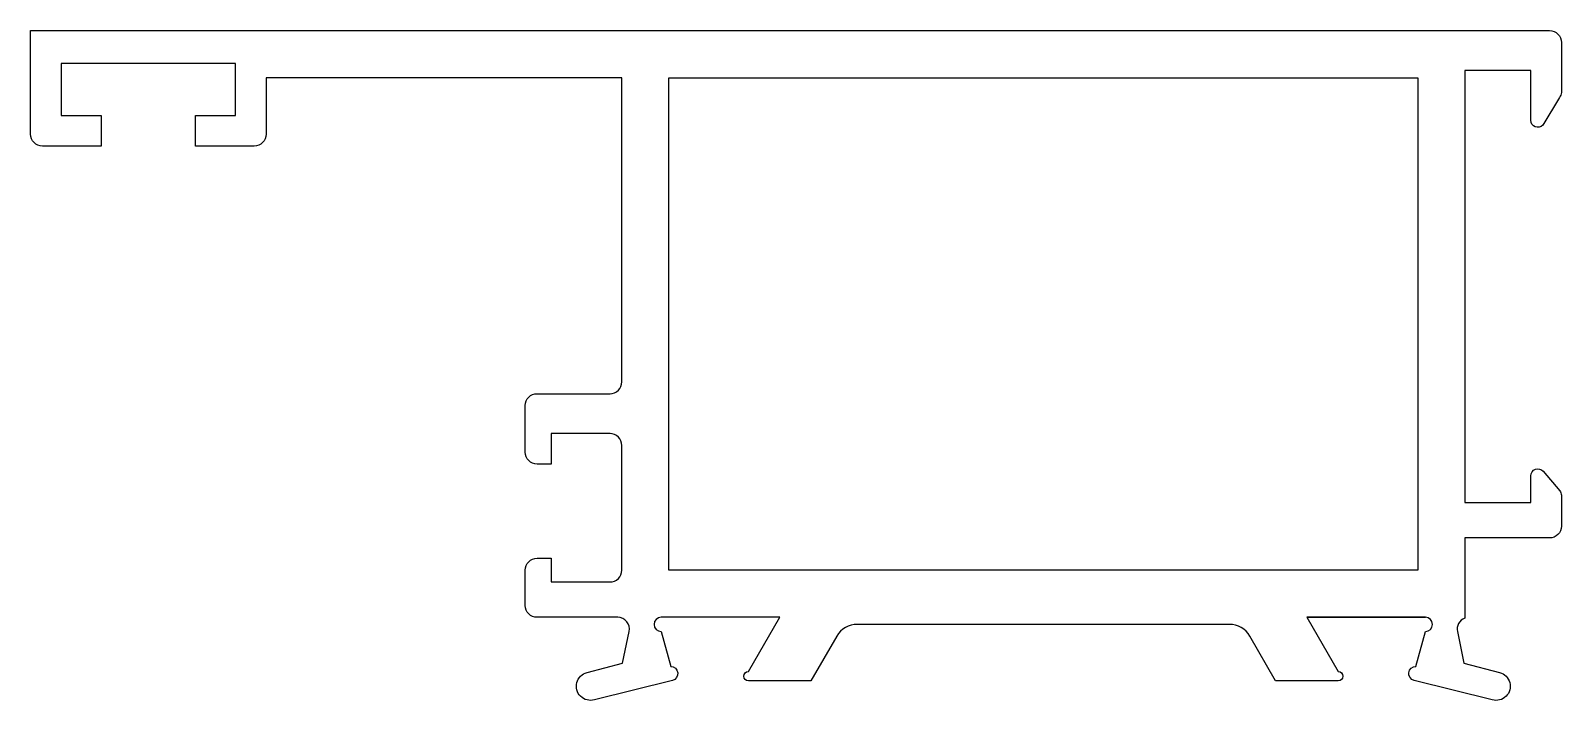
# Model space of a CAD drawing. Extents: x 120.6 to 185.6, y 200.4 to 228.8.
import ezdxf

# ---------------------------------------------------------------- set-up
doc = ezdxf.new("R2010")
doc.units = 0
doc.header["$LTSCALE"] = 15
doc.layers.add('ERCAN', color=220, linetype='CONTINUOUS')

msp = doc.modelspace()

# ---------------------------------------------------------------- linework, layer by layer
at = {"layer": 'ERCAN', "color": 0}
msp.add_lwpolyline([(147.837, 201.238), (144.522, 200.416, -1.019099), (144.21, 201.575), (145.721, 201.971), (145.999, 203.317, 0.475398), (145.51, 203.919), (142.084, 203.919, -0.414214), (141.584, 204.419), (141.584, 205.924, -0.414214), (142.084, 206.424), (142.684, 206.424), (142.684, 205.419), (145.184, 205.419, 0.414214), (145.684, 205.919), (145.684, 211.219, 0.414214), (145.184, 211.719), (142.684, 211.719), (142.684, 210.424), (142.084, 210.424, -0.414214), (141.584, 210.924), (141.584, 212.914, -0.414214), (142.084, 213.414), (145.184, 213.414, 0.414214), (145.684, 213.914), (145.684, 226.829), (130.581, 226.829), (130.581, 224.429, -0.414214), (130.081, 223.929), (127.581, 223.929), (127.581, 225.229), (129.281, 225.229), (129.281, 227.429), (121.881, 227.429), (121.881, 225.229), (123.581, 225.229), (123.581, 223.929), (121.081, 223.929, -0.414214), (120.581, 224.429), (120.581, 228.829), (185.081, 228.829, -0.414214), (185.581, 228.329), (185.581, 226.201, -0.19382), (185.498, 225.994), (184.798, 224.815, -0.675294), (184.281, 225.023), (184.281, 227.129), (181.481, 227.129), (181.481, 208.789), (184.281, 208.789), (184.281, 209.924, -0.69779), (184.81, 210.119), (185.51, 209.295, -0.178002), (185.581, 209.101), (185.581, 207.789, -0.414214), (185.081, 207.289), (181.481, 207.289), (181.481, 203.883, 0.370056), (181.167, 203.313), (181.445, 201.971), (182.956, 201.575, -1.019099), (182.643, 200.416), (179.329, 201.238, -0.888706), (179.404, 201.829), (179.81, 203.319, 1), (179.81, 203.919), (174.777, 203.919), (179.81, 203.919), (174.777, 203.919), (176.105, 201.619, -1), (176.105, 201.219), (173.449, 201.219), (172.352, 203.119, 0.267949), (171.486, 203.619), (155.679, 203.619, 0.267949), (154.813, 203.119), (153.716, 201.219), (151.061, 201.219, -1), (151.061, 201.619), (152.388, 203.919), (147.355, 203.919, 1), (147.355, 203.319), (147.761, 201.829, -0.888706)], format="xyb", close=True, dxfattribs=at)
msp.add_lwpolyline([(147.684, 205.919), (147.684, 226.829), (179.481, 226.829), (179.481, 205.919)], close=True, dxfattribs=at)

doc.saveas('drawing.dxf')
